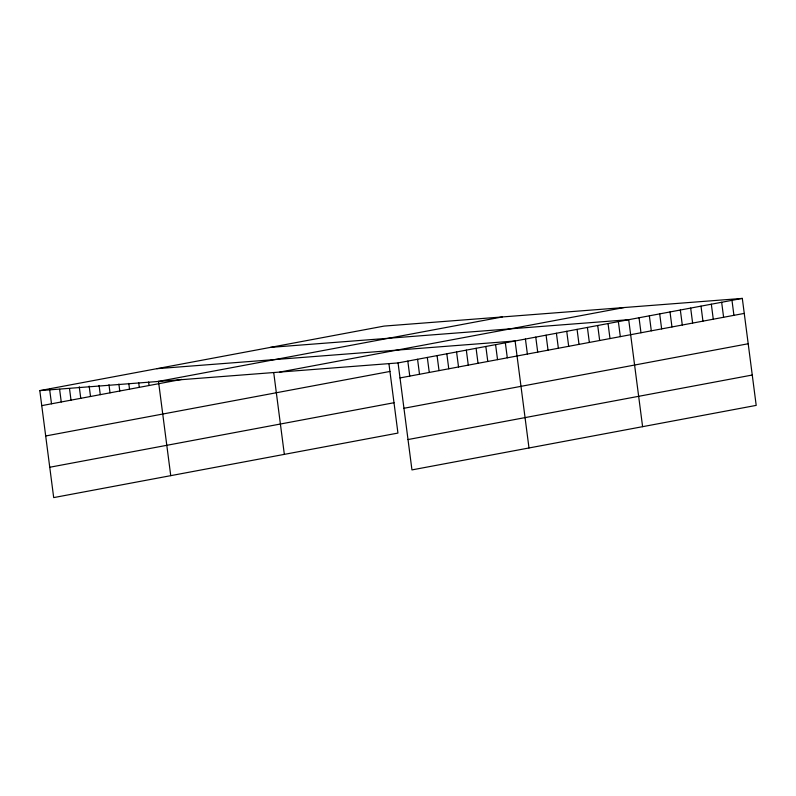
<?xml version="1.0" encoding="UTF-8"?>
<svg xmlns="http://www.w3.org/2000/svg" width="796" height="796" viewBox="0 0 796 796"><rect width="100%" height="100%" fill="white"/><g stroke="black" fill="none" stroke-linecap="round" stroke-linejoin="round"><path stroke-width="1.19" d="M388.916 363.583L397.94 433.074L53.69 497.6L39.8 390.617L384.05 326.091L742.31 298.4L756.2 405.383L411.95 469.909L398.06 362.926L742.31 298.4M158.026 381.483L502.276 316.957M41.75 405.632L181.747 379.384M279.834 372.06L624.084 307.535M45.69 435.979L389.94 371.453M400.01 377.931L744.25 313.405M49.75 467.252L394 402.726M403.95 408.278L748.2 343.753M408.01 439.551L752.26 375.025M270.451 347.384L628.701 319.694L642.601 426.676M156.842 368.687L515.102 340.986L528.992 447.969M39.8 390.617L398.06 362.926M731.982 300.331L733.922 315.335M721.654 302.271L723.604 317.276M711.325 304.201L713.276 319.206M700.997 306.142L702.948 321.146M690.669 308.072L692.62 323.077M680.341 310.012L682.291 325.017M670.013 311.942L671.963 326.957M659.685 313.883L661.635 328.887M649.357 315.823L651.307 330.828M639.029 317.753L640.979 332.758M618.373 321.624L620.323 336.628M608.044 323.564L609.995 338.569M597.716 325.494L599.667 340.499M587.398 327.435L589.338 342.439M577.07 329.365L579.01 344.379M566.742 331.305L568.682 346.31M556.414 333.245L558.364 348.25M546.086 335.176L548.036 350.18M535.758 337.116L537.708 352.121M525.43 339.046L527.38 354.051M505.351 342.817L507.301 357.822M495.59 344.638L497.54 359.643M485.839 346.469L487.789 361.474M476.088 348.3L478.038 363.304M466.337 350.131L468.277 365.135M456.576 351.951L458.526 366.956M446.825 353.782L448.775 368.787M437.074 355.613L439.024 370.618M427.313 357.434L429.263 372.448M417.562 359.265L419.512 374.269M407.811 361.095L409.761 376.1M273.715 372.508L284.341 454.367M158.494 381.384L170.742 475.66M148.593 382.05L149.041 385.513M138.683 382.727L139.29 387.344M128.783 383.403L129.529 389.174M118.883 384.08L119.778 391.005M108.972 384.747L110.027 392.826M99.072 385.423L100.276 394.657M89.172 386.1L90.515 396.488M79.262 386.766L80.764 398.318M69.511 388.597L71.013 400.139M59.61 389.274L61.252 401.97M49.551 388.796L51.501 403.801"/></g></svg>
